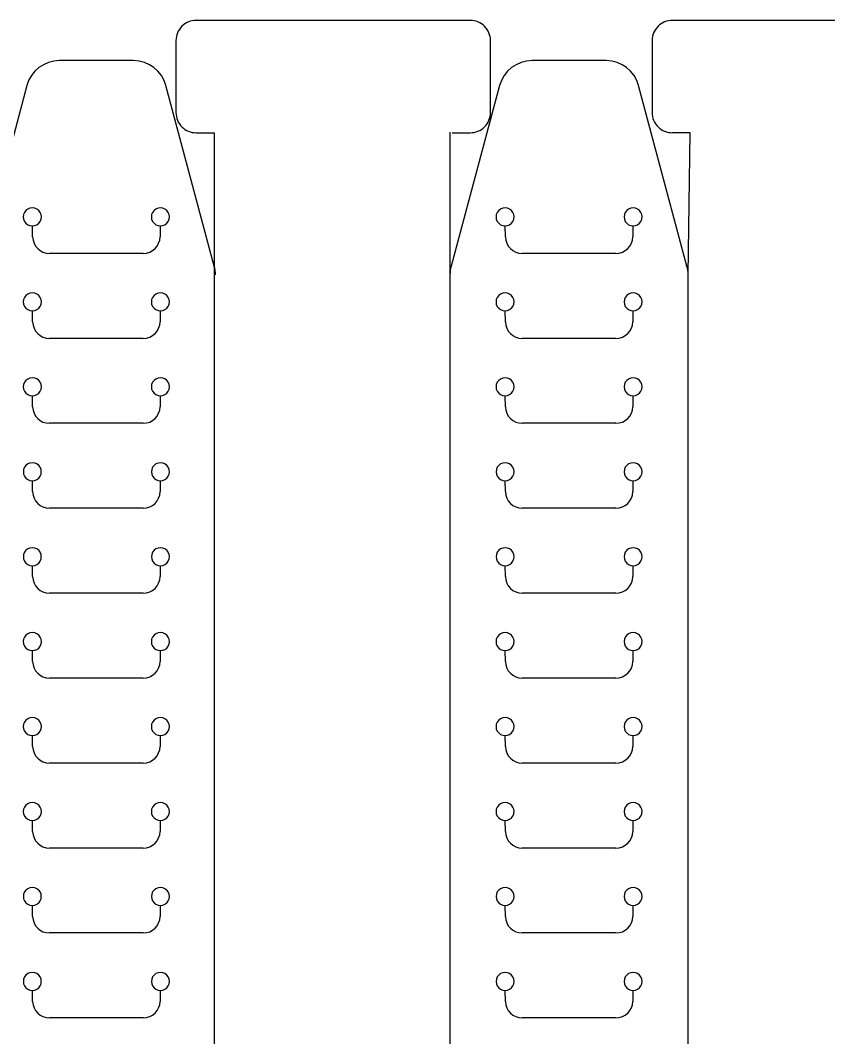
# Model space of a CAD drawing. Extents: x 13 to 590, y 13 to 389.
# Drawn here: x 442.8 to 514.8, y 298.1 to 388.6 of the extents above; entities that cross this region are included whole.
import ezdxf

# ---------------------------------------------------------------- set-up
doc = ezdxf.new("R2010")
doc.units = 0
doc.layers.add('Layer_1', color=7, linetype='CONTINUOUS')

msp = doc.modelspace()

# ---------------------------------------------------------------- linework, layer by layer
at = {"layer": 'Layer_1', "color": 7}
for p, q in [((482.865509, 388.622644), (458.465529, 388.622644)), ((525.256628, 388.622644), (500.856647, 388.622644)), ((456.665515, 386.822657), (456.665515, 380.422651)), ((484.665523, 380.422651), (484.665523, 386.822657)), ((499.056634, 386.822657), (499.056634, 380.422651)), ((452.877846, 385.036561), (446.28181, 385.036561)), ((494.960222, 385.036561), (488.364186, 385.036561)), ((443.384014, 382.813029), (439.082021, 366.757821)), ((460.077582, 366.757821), (455.775616, 382.813029)), ((485.46639, 382.813029), (481.164424, 366.757821)), ((502.159958, 366.757821), (497.857992, 382.813029)), ((458.465529, 378.622638), (460.065517, 378.622638)), ((460.065517, 378.622638), (460.065517, 36.036169)), ((481.062189, 378.681375), (481.062189, 23.394904)), ((481.265521, 378.622638), (482.865509, 378.622638)), ((502.456635, 378.622638), (500.856647, 378.622638)), ((502.262193, 365.981375), (502.456635, 378.622638)), ((502.262193, 23.394904), (502.262193, 365.981375))]:
    msp.add_line(p, q, dxfattribs=at)
at = {"layer": 'Layer_1', "color": 1}
for p, q in [((443.879817, 370.336576), (443.879817, 370.336576)), ((443.907889, 369.364285), (443.892543, 370.336681)), ((455.267139, 370.336681), (455.251794, 369.364285)), ((455.279813, 370.336576), (455.279813, 370.336576)), ((485.962193, 370.336576), (485.962193, 370.336576)), ((485.990265, 369.364285), (485.974919, 370.336681)), ((497.349515, 370.336681), (497.33417, 369.364285)), ((497.362189, 370.336576), (497.362189, 370.336576)), ((453.751924, 367.888042), (445.407706, 367.888042)), ((495.8343, 367.888042), (487.490082, 367.888042)), ((443.879817, 362.779599), (443.879817, 362.779599)), ((443.907889, 361.807309), (443.892543, 362.779705)), ((455.267139, 362.779705), (455.251794, 361.807309)), ((455.279813, 362.779599), (455.279813, 362.779599)), ((485.962193, 362.779599), (485.962193, 362.779599)), ((485.990265, 361.807309), (485.974919, 362.779705)), ((497.349515, 362.779705), (497.33417, 361.807309)), ((497.362189, 362.779599), (497.362189, 362.779599)), ((453.751924, 360.331066), (445.407706, 360.331066)), ((495.8343, 360.331066), (487.490082, 360.331066)), ((443.879817, 355.222623), (443.879817, 355.222623)), ((443.907889, 354.250332), (443.892543, 355.222702)), ((455.267139, 355.222702), (455.251794, 354.250332)), ((455.279813, 355.222623), (455.279813, 355.222623)), ((485.962193, 355.222623), (485.962193, 355.222623)), ((485.990265, 354.250332), (485.974919, 355.222702)), ((497.349515, 355.222702), (497.33417, 354.250332)), ((497.362189, 355.222623), (497.362189, 355.222623)), ((453.751924, 352.77409), (445.407706, 352.77409)), ((495.8343, 352.77409), (487.490082, 352.77409)), ((443.879817, 347.66562), (443.879817, 347.66562)), ((443.907889, 346.69333), (443.892543, 347.665726)), ((455.267139, 347.665726), (455.251794, 346.69333)), ((455.279813, 347.66562), (455.279813, 347.66562)), ((485.962193, 347.66562), (485.962193, 347.66562)), ((485.990265, 346.69333), (485.974919, 347.665726)), ((497.349515, 347.665726), (497.33417, 346.69333)), ((497.362189, 347.66562), (497.362189, 347.66562)), ((453.751924, 345.217113), (445.407706, 345.217113)), ((495.8343, 345.217113), (487.490082, 345.217113)), ((443.879817, 340.108644), (443.879817, 340.108644)), ((443.907889, 339.136353), (443.892543, 340.10875)), ((455.267139, 340.10875), (455.251794, 339.136353)), ((455.279813, 340.108644), (455.279813, 340.108644)), ((485.962193, 340.108644), (485.962193, 340.108644)), ((485.990265, 339.136353), (485.974919, 340.10875)), ((497.349515, 340.10875), (497.33417, 339.136353)), ((497.362189, 340.108644), (497.362189, 340.108644)), ((453.751924, 337.660111), (445.407706, 337.660111)), ((495.8343, 337.660111), (487.490082, 337.660111)), ((443.879817, 332.551668), (443.879817, 332.551668)), ((443.907889, 331.579377), (443.892543, 332.551774)), ((455.267139, 332.551774), (455.251794, 331.579377)), ((455.279813, 332.551668), (455.279813, 332.551668)), ((485.962193, 332.551668), (485.962193, 332.551668)), ((485.990265, 331.579377), (485.974919, 332.551774)), ((497.349515, 332.551774), (497.33417, 331.579377)), ((497.362189, 332.551668), (497.362189, 332.551668)), ((453.751924, 330.103134), (445.407706, 330.103134)), ((495.8343, 330.103134), (487.490082, 330.103134)), ((443.879817, 324.994692), (443.879817, 324.994692)), ((443.907889, 324.022401), (443.892543, 324.994797)), ((455.267139, 324.994797), (455.251794, 324.022401)), ((455.279813, 324.994692), (455.279813, 324.994692)), ((485.962193, 324.994692), (485.962193, 324.994692)), ((485.990265, 324.022401), (485.974919, 324.994797)), ((497.349515, 324.994797), (497.33417, 324.022401)), ((497.362189, 324.994692), (497.362189, 324.994692)), ((453.751924, 322.546158), (445.407706, 322.546158)), ((495.8343, 322.546158), (487.490082, 322.546158)), ((443.879817, 317.437715), (443.879817, 317.437715)), ((443.907889, 316.465425), (443.892543, 317.437795)), ((455.267139, 317.437795), (455.251794, 316.465425)), ((455.279813, 317.437715), (455.279813, 317.437715)), ((485.962193, 317.437715), (485.962193, 317.437715)), ((485.990265, 316.465425), (485.974919, 317.437795)), ((497.349515, 317.437795), (497.33417, 316.465425)), ((497.362189, 317.437715), (497.362189, 317.437715)), ((453.751924, 314.989182), (445.407706, 314.989182)), ((495.8343, 314.989182), (487.490082, 314.989182)), ((443.879817, 309.880713), (443.879817, 309.880713)), ((443.907889, 308.908422), (443.892543, 309.880819)), ((455.267139, 309.880819), (455.251794, 308.908422)), ((455.279813, 309.880713), (455.279813, 309.880713)), ((485.962193, 309.880713), (485.962193, 309.880713)), ((485.990265, 308.908422), (485.974919, 309.880819)), ((497.349515, 309.880819), (497.33417, 308.908422)), ((497.362189, 309.880713), (497.362189, 309.880713)), ((453.751924, 307.432206), (445.407706, 307.432206)), ((495.8343, 307.432206), (487.490082, 307.432206)), ((443.879817, 302.323736), (443.879817, 302.323736)), ((443.907889, 301.351446), (443.892543, 302.323842)), ((455.267139, 302.323842), (455.251794, 301.351446)), ((455.279813, 302.323736), (455.279813, 302.323736)), ((485.962193, 302.323736), (485.962193, 302.323736)), ((485.990265, 301.351446), (485.974919, 302.323842)), ((497.349515, 302.323842), (497.33417, 301.351446)), ((497.362189, 302.323736), (497.362189, 302.323736)), ((453.751924, 299.875229), (445.407706, 299.875229)), ((495.8343, 299.875229), (487.490082, 299.875229))]:
    msp.add_line(p, q, dxfattribs=at)
at = {"layer": 'Layer_1', "color": 7}
for points in [[(458.465529, 388.622644), (457.988141, 388.622644), (457.530306, 388.433017), (457.192724, 388.095435)], [(484.138288, 388.095435), (483.800732, 388.433017), (483.342897, 388.622644), (482.865509, 388.622644)], [(500.856647, 388.622644), (500.379259, 388.622644), (499.921424, 388.433017), (499.583842, 388.095435)], [(457.192724, 388.095435), (456.855169, 387.75788), (456.665515, 387.300045), (456.665515, 386.822657)], [(484.665523, 386.822657), (484.665523, 387.300045), (484.475869, 387.75788), (484.138288, 388.095435)], [(499.583842, 388.095435), (499.246287, 387.75788), (499.056634, 387.300045), (499.056634, 386.822657)], [(446.281784, 385.036561), (444.923968, 385.036561), (443.73546, 384.124569), (443.384014, 382.813029)], [(455.775616, 382.813029), (455.424196, 384.124569), (454.235661, 385.036561), (452.877846, 385.036561)], [(488.36416, 385.036561), (487.006344, 385.036561), (485.817836, 384.124569), (485.46639, 382.813029)], [(497.857992, 382.813029), (497.506572, 384.124569), (496.318037, 385.036561), (494.960222, 385.036561)], [(456.665515, 380.422651), (456.665515, 379.945263), (456.855142, 379.487402), (457.192724, 379.149846)], [(484.138314, 379.149846), (484.475869, 379.487402), (484.665523, 379.945263), (484.665523, 380.422651)], [(499.056634, 380.422651), (499.056634, 379.945263), (499.24626, 379.487402), (499.583842, 379.149846)], [(457.192724, 379.149846), (457.530279, 378.812265), (457.988114, 378.622638), (458.465529, 378.622638)], [(482.865509, 378.622638), (483.342897, 378.622638), (483.800732, 378.812265), (484.138314, 379.149846)], [(499.583842, 379.149846), (499.921398, 378.812265), (500.379233, 378.622638), (500.856647, 378.622638)], [(460.179817, 365.981375), (460.179817, 366.243551), (460.145448, 366.504589), (460.077582, 366.757821)], [(481.164424, 366.757821), (481.096585, 366.504589), (481.062189, 366.243551), (481.062189, 365.981375)], [(502.262193, 365.981375), (502.262193, 366.243551), (502.227797, 366.504589), (502.159958, 366.757821)]]:
    msp.add_open_spline(points, degree=3, dxfattribs=at)
at = {"layer": 'Layer_1', "color": 1}
for points in [[(443.184465, 371.537466), (443.040876, 371.289499), (443.040876, 370.983667), (443.184465, 370.7357)], [(443.879817, 371.936564), (443.593299, 371.936564), (443.328055, 371.785434), (443.184465, 371.537466)], [(444.575195, 371.537466), (444.431605, 371.785434), (444.16636, 371.937649), (443.879817, 371.936564)], [(444.575195, 370.7357), (444.718784, 370.983667), (444.718784, 371.289499), (444.575195, 371.537466)], [(454.584461, 371.537466), (454.440872, 371.289499), (454.440872, 370.983667), (454.584461, 370.7357)], [(455.279813, 371.936564), (454.993296, 371.936564), (454.728051, 371.785434), (454.584461, 371.537466)], [(455.975191, 371.537466), (455.831601, 371.785434), (455.566357, 371.937649), (455.279813, 371.936564)], [(455.975191, 370.7357), (456.11878, 370.983667), (456.11878, 371.289499), (455.975191, 371.537466)], [(485.266841, 371.537466), (485.123252, 371.289499), (485.123252, 370.983667), (485.266841, 370.7357)], [(485.962193, 371.936564), (485.675675, 371.936564), (485.410431, 371.785434), (485.266841, 371.537466)], [(486.657571, 371.537466), (486.513981, 371.785434), (486.248736, 371.937649), (485.962193, 371.936564)], [(486.657571, 370.7357), (486.80116, 370.983667), (486.80116, 371.289499), (486.657571, 371.537466)], [(496.666837, 371.537466), (496.523248, 371.289499), (496.523248, 370.983667), (496.666837, 370.7357)], [(497.362189, 371.936564), (497.075672, 371.936564), (496.810427, 371.785434), (496.666838, 371.537466)], [(498.057567, 371.537466), (497.913977, 371.785434), (497.648733, 371.937649), (497.362189, 371.936564)], [(498.057567, 370.7357), (498.201156, 370.983667), (498.201156, 371.289499), (498.057567, 371.537466)], [(443.184465, 370.7357), (443.328055, 370.487732), (443.593299, 370.335491), (443.879817, 370.336576)], [(443.879817, 370.336576), (444.16636, 370.336576), (444.431605, 370.487732), (444.575195, 370.7357)], [(454.584461, 370.7357), (454.728051, 370.487732), (454.993296, 370.335491), (455.279813, 370.336576)], [(455.279813, 370.336576), (455.566357, 370.336576), (455.831601, 370.487732), (455.975191, 370.7357)], [(485.266841, 370.7357), (485.410431, 370.487732), (485.675675, 370.335491), (485.962193, 370.336576)], [(485.962193, 370.336576), (486.248736, 370.336576), (486.513981, 370.487732), (486.657571, 370.7357)], [(496.666837, 370.7357), (496.810427, 370.487732), (497.075672, 370.335491), (497.362189, 370.336576)], [(497.362189, 370.336576), (497.648733, 370.336576), (497.913977, 370.487732), (498.057567, 370.7357)], [(443.907889, 369.364285), (443.920854, 368.545214), (444.588556, 367.888042), (445.407706, 367.888042)], [(453.751924, 367.888042), (454.5711, 367.888042), (455.238776, 368.545214), (455.251741, 369.364285)], [(485.990265, 369.364285), (486.00323, 368.545214), (486.670932, 367.888042), (487.490082, 367.888042)], [(495.8343, 367.888042), (496.653476, 367.888042), (497.321152, 368.545214), (497.334117, 369.364285)], [(443.184465, 363.98049), (443.040876, 363.732523), (443.040876, 363.426691), (443.184465, 363.178723)], [(443.879817, 364.379588), (443.593299, 364.379588), (443.328055, 364.228458), (443.184465, 363.98049)], [(444.575195, 363.98049), (444.431605, 364.228458), (444.16636, 364.380672), (443.879817, 364.379588)], [(444.575195, 363.178723), (444.718784, 363.426691), (444.718784, 363.732523), (444.575195, 363.98049)], [(454.584461, 363.98049), (454.440872, 363.732523), (454.440872, 363.426691), (454.584461, 363.178723)], [(455.279813, 364.379588), (454.993296, 364.379588), (454.728051, 364.228458), (454.584461, 363.98049)], [(455.975191, 363.98049), (455.831601, 364.228458), (455.566357, 364.380672), (455.279813, 364.379588)], [(455.975191, 363.178723), (456.11878, 363.426691), (456.11878, 363.732523), (455.975191, 363.98049)], [(485.266841, 363.98049), (485.123252, 363.732523), (485.123252, 363.426691), (485.266841, 363.178723)], [(485.962193, 364.379588), (485.675675, 364.379588), (485.410431, 364.228458), (485.266841, 363.98049)], [(486.657571, 363.98049), (486.513981, 364.228458), (486.248736, 364.380672), (485.962193, 364.379588)], [(486.657571, 363.178723), (486.80116, 363.426691), (486.80116, 363.732523), (486.657571, 363.98049)], [(496.666837, 363.98049), (496.523248, 363.732523), (496.523248, 363.426691), (496.666837, 363.178723)], [(497.362189, 364.379588), (497.075672, 364.379588), (496.810427, 364.228458), (496.666838, 363.98049)], [(498.057567, 363.98049), (497.913977, 364.228458), (497.648733, 364.380672), (497.362189, 364.379588)], [(498.057567, 363.178723), (498.201156, 363.426691), (498.201156, 363.732523), (498.057567, 363.98049)], [(443.184465, 363.178723), (443.328055, 362.930756), (443.593299, 362.778515), (443.879817, 362.779599)], [(443.879817, 362.779599), (444.16636, 362.779599), (444.431605, 362.930756), (444.575195, 363.178723)], [(454.584461, 363.178723), (454.728051, 362.930756), (454.993296, 362.778515), (455.279813, 362.779599)], [(455.279813, 362.779599), (455.566357, 362.779599), (455.831601, 362.930756), (455.975191, 363.178723)], [(485.266841, 363.178723), (485.410431, 362.930756), (485.675675, 362.778515), (485.962193, 362.779599)], [(485.962193, 362.779599), (486.248736, 362.779599), (486.513981, 362.930756), (486.657571, 363.178723)], [(496.666837, 363.178723), (496.810427, 362.930756), (497.075672, 362.778515), (497.362189, 362.779599)], [(497.362189, 362.779599), (497.648733, 362.779599), (497.913977, 362.930756), (498.057567, 363.178723)], [(443.907889, 361.807309), (443.920854, 360.988238), (444.588556, 360.331066), (445.407706, 360.331066)], [(453.751924, 360.331066), (454.5711, 360.331066), (455.238776, 360.988238), (455.251741, 361.807309)], [(485.990265, 361.807309), (486.00323, 360.988238), (486.670932, 360.331066), (487.490082, 360.331066)], [(495.8343, 360.331066), (496.653476, 360.331066), (497.321152, 360.988238), (497.334117, 361.807309)], [(443.879817, 356.822611), (443.593246, 356.822611), (443.327922, 356.671561), (443.184254, 356.423567)], [(444.575353, 356.423567), (444.431737, 356.671561), (444.166413, 356.823776), (443.879817, 356.822611)], [(455.279813, 356.822611), (454.993243, 356.822611), (454.727919, 356.671561), (454.584303, 356.423567)], [(455.975323, 356.423567), (455.831734, 356.671561), (455.56641, 356.823776), (455.279813, 356.822611)], [(485.962193, 356.822611), (485.675622, 356.822611), (485.410298, 356.671561), (485.266656, 356.423567)], [(486.657729, 356.423567), (486.514114, 356.671561), (486.248789, 356.823776), (485.962166, 356.822611)], [(497.362189, 356.822611), (497.075619, 356.822611), (496.810295, 356.671561), (496.666679, 356.423567)], [(498.057726, 356.423567), (497.91411, 356.671561), (497.648786, 356.823776), (497.362189, 356.822611)], [(443.184254, 356.423567), (443.040664, 356.175573), (443.040664, 355.869688), (443.184254, 355.621694)], [(444.575353, 355.621694), (444.718996, 355.869688), (444.718996, 356.175573), (444.575353, 356.423567)], [(454.584303, 356.423567), (454.44066, 356.175573), (454.44066, 355.869688), (454.584303, 355.621694)], [(455.975323, 355.621694), (456.118992, 355.869688), (456.118992, 356.175573), (455.975323, 356.423567)], [(485.266656, 356.423567), (485.12304, 356.175573), (485.12304, 355.869688), (485.266656, 355.621694)], [(486.657729, 355.621694), (486.801372, 355.869688), (486.801372, 356.175573), (486.657729, 356.423567)], [(496.666679, 356.423567), (496.523036, 356.175573), (496.523036, 355.869688), (496.666679, 355.621694)], [(498.057726, 355.621694), (498.201368, 355.869688), (498.201368, 356.175573), (498.057726, 356.423567)], [(443.184254, 355.621694), (443.327922, 355.373674), (443.593246, 355.221459), (443.879817, 355.222623)], [(443.879817, 355.222623), (444.166387, 355.222623), (444.431737, 355.373674), (444.575353, 355.621694)], [(454.584303, 355.621694), (454.727919, 355.373674), (454.993243, 355.221459), (455.279813, 355.222623)], [(455.279813, 355.222623), (455.56641, 355.222623), (455.831734, 355.373674), (455.97535, 355.621694)], [(485.266656, 355.621694), (485.410298, 355.373674), (485.675622, 355.221459), (485.962193, 355.222623)], [(485.962193, 355.222623), (486.248789, 355.222623), (486.514114, 355.373674), (486.657729, 355.621694)], [(496.666679, 355.621694), (496.810295, 355.373674), (497.075619, 355.221459), (497.362189, 355.222623)], [(497.362189, 355.222623), (497.648786, 355.222623), (497.91411, 355.373674), (498.057726, 355.621694)], [(443.907889, 354.250332), (443.920854, 353.431262), (444.588556, 352.77409), (445.407706, 352.77409)], [(453.751924, 352.77409), (454.5711, 352.77409), (455.238776, 353.431262), (455.251741, 354.250332)], [(485.990265, 354.250332), (486.00323, 353.431262), (486.670932, 352.77409), (487.490082, 352.77409)], [(495.8343, 352.77409), (496.653476, 352.77409), (497.321152, 353.431262), (497.334117, 354.250332)], [(443.187005, 348.865638), (443.044051, 348.61812), (443.044051, 348.313162), (443.187005, 348.065617)], [(443.879817, 349.265635), (443.594014, 349.265635), (443.329907, 349.113156), (443.187005, 348.865638)], [(444.572655, 348.865638), (444.429753, 349.113156), (444.165646, 349.265635), (443.879817, 349.265635)], [(444.572655, 348.065617), (444.715556, 348.313162), (444.715556, 348.61812), (444.572655, 348.865638)], [(454.586975, 348.865638), (454.444074, 348.61812), (454.444074, 348.313162), (454.586975, 348.065617)], [(455.279813, 349.265635), (454.99401, 349.265635), (454.729903, 349.113156), (454.587001, 348.865638)], [(455.972651, 348.865638), (455.829749, 349.113156), (455.565642, 349.265635), (455.279813, 349.265635)], [(455.972651, 348.065617), (456.115526, 348.313162), (456.115526, 348.61812), (455.972651, 348.865638)], [(485.269381, 348.865638), (485.126453, 348.61812), (485.126453, 348.313162), (485.269381, 348.065617)], [(485.962193, 349.265635), (485.67639, 349.265635), (485.412283, 349.113156), (485.269381, 348.865638)], [(486.655031, 348.865638), (486.512129, 349.113156), (486.248022, 349.265635), (485.962166, 349.265635)], [(486.655031, 348.065617), (486.797932, 348.313162), (486.797932, 348.61812), (486.655031, 348.865638)], [(496.669377, 348.865638), (496.52645, 348.61812), (496.52645, 348.313162), (496.669377, 348.065617)], [(497.362189, 349.265635), (497.076386, 349.265635), (496.812279, 349.113156), (496.669377, 348.865638)], [(498.055027, 348.865638), (497.912125, 349.113156), (497.648018, 349.265635), (497.362189, 349.265635)], [(498.055027, 348.065617), (498.197928, 348.313162), (498.197928, 348.61812), (498.055027, 348.865638)], [(443.187005, 348.065617), (443.329907, 347.8181), (443.594014, 347.66562), (443.879817, 347.66562)], [(443.879817, 347.66562), (444.165646, 347.66562), (444.429753, 347.8181), (444.572655, 348.065617)], [(454.586975, 348.065617), (454.729903, 347.8181), (454.99401, 347.66562), (455.279813, 347.66562)], [(455.279813, 347.66562), (455.565642, 347.66562), (455.829749, 347.8181), (455.972651, 348.065617)], [(485.269381, 348.065617), (485.412283, 347.8181), (485.67639, 347.66562), (485.962166, 347.66562)], [(485.962193, 347.66562), (486.248022, 347.66562), (486.512129, 347.8181), (486.655031, 348.065617)], [(496.669377, 348.065617), (496.812279, 347.8181), (497.076386, 347.66562), (497.362189, 347.66562)], [(497.362189, 347.66562), (497.648018, 347.66562), (497.912125, 347.8181), (498.055027, 348.065617)], [(443.907889, 346.69333), (443.920854, 345.874285), (444.588556, 345.217113), (445.407706, 345.217113)], [(453.751924, 345.217113), (454.5711, 345.217113), (455.23875, 345.874285), (455.251741, 346.69333)], [(485.990265, 346.69333), (486.00323, 345.874285), (486.670932, 345.217113), (487.490082, 345.217113)], [(495.8343, 345.217113), (496.653476, 345.217113), (497.321126, 345.874285), (497.334117, 346.69333)], [(443.187005, 341.308662), (443.044051, 341.061144), (443.044051, 340.756185), (443.187005, 340.508641)], [(443.879817, 341.708659), (443.594014, 341.708659), (443.329907, 341.55618), (443.187005, 341.308662)], [(444.572655, 341.308662), (444.429753, 341.55618), (444.165646, 341.708659), (443.879817, 341.708659)], [(444.572655, 340.508641), (444.715556, 340.756185), (444.715556, 341.061144), (444.572655, 341.308662)], [(454.586975, 341.308662), (454.444074, 341.061144), (454.444074, 340.756185), (454.586975, 340.508641)], [(455.279813, 341.708659), (454.99401, 341.708659), (454.729903, 341.55618), (454.587001, 341.308662)], [(455.972651, 341.308662), (455.829749, 341.55618), (455.565642, 341.708659), (455.279813, 341.708659)], [(455.972651, 340.508641), (456.115526, 340.756185), (456.115526, 341.061144), (455.972651, 341.308662)], [(485.269381, 341.308662), (485.126453, 341.061144), (485.126453, 340.756185), (485.269381, 340.508641)], [(485.962193, 341.708659), (485.67639, 341.708659), (485.412283, 341.55618), (485.269381, 341.308662)], [(486.655031, 341.308662), (486.512129, 341.55618), (486.248022, 341.708659), (485.962166, 341.708659)], [(486.655031, 340.508641), (486.797932, 340.756185), (486.797932, 341.061144), (486.655031, 341.308662)], [(496.669377, 341.308662), (496.52645, 341.061144), (496.52645, 340.756185), (496.669377, 340.508641)], [(497.362189, 341.708659), (497.076386, 341.708659), (496.812279, 341.55618), (496.669377, 341.308662)], [(498.055027, 341.308662), (497.912125, 341.55618), (497.648018, 341.708659), (497.362189, 341.708659)], [(498.055027, 340.508641), (498.197928, 340.756185), (498.197928, 341.061144), (498.055027, 341.308662)], [(443.187005, 340.508641), (443.329907, 340.261124), (443.594014, 340.108644), (443.879817, 340.108644)], [(443.879817, 340.108644), (444.165646, 340.108644), (444.429753, 340.261124), (444.572655, 340.508641)], [(454.586975, 340.508641), (454.729903, 340.261124), (454.99401, 340.108644), (455.279813, 340.108644)], [(455.279813, 340.108644), (455.565642, 340.108644), (455.829749, 340.261124), (455.972651, 340.508641)], [(485.269381, 340.508641), (485.412283, 340.261124), (485.67639, 340.108644), (485.962166, 340.108644)], [(485.962193, 340.108644), (486.248022, 340.108644), (486.512129, 340.261124), (486.655031, 340.508641)], [(496.669377, 340.508641), (496.812279, 340.261124), (497.076386, 340.108644), (497.362189, 340.108644)], [(497.362189, 340.108644), (497.648018, 340.108644), (497.912125, 340.261124), (498.055027, 340.508641)], [(443.907889, 339.136353), (443.920854, 338.317283), (444.588556, 337.660111), (445.407706, 337.660111)], [(453.751924, 337.660111), (454.5711, 337.660111), (455.238776, 338.317283), (455.251741, 339.136353)], [(485.990265, 339.136353), (486.00323, 338.317283), (486.670932, 337.660111), (487.490082, 337.660111)], [(495.8343, 337.660111), (496.653476, 337.660111), (497.321152, 338.317283), (497.334117, 339.136353)], [(443.879817, 334.151656), (443.593299, 334.151656), (443.328055, 334.000526), (443.184465, 333.752559)], [(444.575195, 333.752559), (444.431605, 334.000526), (444.16636, 334.152741), (443.879817, 334.151656)], [(455.279813, 334.151656), (454.993296, 334.151656), (454.728051, 334.000526), (454.584461, 333.752559)], [(455.975191, 333.752559), (455.831601, 334.000526), (455.566357, 334.152741), (455.279813, 334.151656)], [(485.962193, 334.151656), (485.675675, 334.151656), (485.410431, 334.000526), (485.266841, 333.752559)], [(486.657571, 333.752559), (486.513981, 334.000526), (486.248736, 334.152741), (485.962193, 334.151656)], [(497.362189, 334.151656), (497.075672, 334.151656), (496.810427, 334.000526), (496.666838, 333.752559)], [(498.057567, 333.752559), (497.913977, 334.000526), (497.648733, 334.152741), (497.362189, 334.151656)], [(443.184465, 333.752559), (443.040876, 333.504591), (443.040876, 333.198759), (443.184465, 332.950792)], [(444.575195, 332.950792), (444.718784, 333.198759), (444.718784, 333.504591), (444.575195, 333.752559)], [(454.584461, 333.752559), (454.440872, 333.504591), (454.440872, 333.198759), (454.584461, 332.950792)], [(455.975191, 332.950792), (456.11878, 333.198759), (456.11878, 333.504591), (455.975191, 333.752559)], [(485.266841, 333.752559), (485.123252, 333.504591), (485.123252, 333.198759), (485.266841, 332.950792)], [(486.657571, 332.950792), (486.80116, 333.198759), (486.80116, 333.504591), (486.657571, 333.752559)], [(496.666837, 333.752559), (496.523248, 333.504591), (496.523248, 333.198759), (496.666837, 332.950792)], [(498.057567, 332.950792), (498.201156, 333.198759), (498.201156, 333.504591), (498.057567, 333.752559)], [(443.184465, 332.950792), (443.328055, 332.702824), (443.593299, 332.550583), (443.879817, 332.551668)], [(443.879817, 332.551668), (444.16636, 332.551668), (444.431605, 332.702824), (444.575195, 332.950792)], [(454.584461, 332.950792), (454.728051, 332.702824), (454.993296, 332.550583), (455.279813, 332.551668)], [(455.279813, 332.551668), (455.566357, 332.551668), (455.831601, 332.702824), (455.975191, 332.950792)], [(485.266841, 332.950792), (485.410431, 332.702824), (485.675675, 332.550583), (485.962193, 332.551668)], [(485.962193, 332.551668), (486.248736, 332.551668), (486.513981, 332.702824), (486.657571, 332.950792)], [(496.666837, 332.950792), (496.810427, 332.702824), (497.075672, 332.550583), (497.362189, 332.551668)], [(497.362189, 332.551668), (497.648733, 332.551668), (497.913977, 332.702824), (498.057567, 332.950792)], [(443.907889, 331.579377), (443.920854, 330.760306), (444.588556, 330.103134), (445.407706, 330.103134)], [(453.751924, 330.103134), (454.5711, 330.103134), (455.238776, 330.760306), (455.251741, 331.579377)], [(485.990265, 331.579377), (486.00323, 330.760306), (486.670932, 330.103134), (487.490082, 330.103134)], [(495.8343, 330.103134), (496.653476, 330.103134), (497.321152, 330.760306), (497.334117, 331.579377)], [(443.184465, 326.195582), (443.040876, 325.947615), (443.040876, 325.641783), (443.184465, 325.393816)], [(443.879817, 326.59468), (443.593299, 326.59468), (443.328055, 326.44355), (443.184465, 326.195582)], [(444.575195, 326.195582), (444.431605, 326.44355), (444.16636, 326.595765), (443.879817, 326.59468)], [(444.575195, 325.393816), (444.718784, 325.641783), (444.718784, 325.947615), (444.575195, 326.195582)], [(454.584461, 326.195582), (454.440872, 325.947615), (454.440872, 325.641783), (454.584461, 325.393816)], [(455.279813, 326.59468), (454.993296, 326.59468), (454.728051, 326.44355), (454.584461, 326.195582)], [(455.975191, 326.195582), (455.831601, 326.44355), (455.566357, 326.595765), (455.279813, 326.59468)], [(455.975191, 325.393816), (456.11878, 325.641783), (456.11878, 325.947615), (455.975191, 326.195582)], [(485.266841, 326.195582), (485.123252, 325.947615), (485.123252, 325.641783), (485.266841, 325.393816)], [(485.962193, 326.59468), (485.675675, 326.59468), (485.410431, 326.44355), (485.266841, 326.195582)], [(486.657571, 326.195582), (486.513981, 326.44355), (486.248736, 326.595765), (485.962193, 326.59468)], [(486.657571, 325.393816), (486.80116, 325.641783), (486.80116, 325.947615), (486.657571, 326.195582)], [(496.666837, 326.195582), (496.523248, 325.947615), (496.523248, 325.641783), (496.666837, 325.393816)], [(497.362189, 326.59468), (497.075672, 326.59468), (496.810427, 326.44355), (496.666838, 326.195582)], [(498.057567, 326.195582), (497.913977, 326.44355), (497.648733, 326.595765), (497.362189, 326.59468)], [(498.057567, 325.393816), (498.201156, 325.641783), (498.201156, 325.947615), (498.057567, 326.195582)], [(443.184465, 325.393816), (443.328055, 325.145848), (443.593299, 324.993607), (443.879817, 324.994692)], [(443.879817, 324.994692), (444.16636, 324.994692), (444.431605, 325.145848), (444.575195, 325.393816)], [(454.584461, 325.393816), (454.728051, 325.145848), (454.993296, 324.993607), (455.279813, 324.994692)], [(455.279813, 324.994692), (455.566357, 324.994692), (455.831601, 325.145848), (455.975191, 325.393816)], [(485.266841, 325.393816), (485.410431, 325.145848), (485.675675, 324.993607), (485.962193, 324.994692)], [(485.962193, 324.994692), (486.248736, 324.994692), (486.513981, 325.145848), (486.657571, 325.393816)], [(496.666837, 325.393816), (496.810427, 325.145848), (497.075672, 324.993607), (497.362189, 324.994692)], [(497.362189, 324.994692), (497.648733, 324.994692), (497.913977, 325.145848), (498.057567, 325.393816)], [(443.907889, 324.022401), (443.920854, 323.20333), (444.588556, 322.546158), (445.407706, 322.546158)], [(453.751924, 322.546158), (454.5711, 322.546158), (455.238776, 323.20333), (455.251741, 324.022401)], [(485.990265, 324.022401), (486.00323, 323.20333), (486.670932, 322.546158), (487.490082, 322.546158)], [(495.8343, 322.546158), (496.653476, 322.546158), (497.321152, 323.20333), (497.334117, 324.022401)], [(443.184254, 318.638659), (443.040664, 318.390665), (443.040664, 318.08478), (443.184254, 317.836786)], [(443.879817, 319.037704), (443.593246, 319.037704), (443.327922, 318.886653), (443.184254, 318.638659)], [(444.575353, 318.638659), (444.431737, 318.886653), (444.166413, 319.038868), (443.879817, 319.037704)], [(444.575353, 317.836786), (444.718996, 318.08478), (444.718996, 318.390665), (444.575353, 318.638659)], [(454.584303, 318.638659), (454.44066, 318.390665), (454.44066, 318.08478), (454.584303, 317.836786)], [(455.279813, 319.037704), (454.993243, 319.037704), (454.727919, 318.886653), (454.584303, 318.638659)], [(455.975323, 318.638659), (455.831734, 318.886653), (455.56641, 319.038868), (455.279813, 319.037704)], [(455.975323, 317.836786), (456.118992, 318.08478), (456.118992, 318.390665), (455.975323, 318.638659)], [(485.266656, 318.638659), (485.12304, 318.390665), (485.12304, 318.08478), (485.266656, 317.836786)], [(485.962193, 319.037704), (485.675622, 319.037704), (485.410298, 318.886653), (485.266656, 318.638659)], [(486.657729, 318.638659), (486.514114, 318.886653), (486.248789, 319.038868), (485.962166, 319.037704)], [(486.657729, 317.836786), (486.801372, 318.08478), (486.801372, 318.390665), (486.657729, 318.638659)], [(496.666679, 318.638659), (496.523036, 318.390665), (496.523036, 318.08478), (496.666679, 317.836786)], [(497.362189, 319.037704), (497.075619, 319.037704), (496.810295, 318.886653), (496.666679, 318.638659)], [(498.057726, 318.638659), (497.91411, 318.886653), (497.648786, 319.038868), (497.362189, 319.037704)], [(498.057726, 317.836786), (498.201368, 318.08478), (498.201368, 318.390665), (498.057726, 318.638659)], [(443.184254, 317.836786), (443.327922, 317.588766), (443.593246, 317.436551), (443.879817, 317.437715)], [(443.879817, 317.437715), (444.166387, 317.437715), (444.431737, 317.588766), (444.575353, 317.836786)], [(454.584303, 317.836786), (454.727919, 317.588766), (454.993243, 317.436551), (455.279813, 317.437715)], [(455.279813, 317.437715), (455.56641, 317.437715), (455.831734, 317.588766), (455.97535, 317.836786)], [(485.266656, 317.836786), (485.410298, 317.588766), (485.675622, 317.436551), (485.962193, 317.437715)], [(485.962193, 317.437715), (486.248789, 317.437715), (486.514114, 317.588766), (486.657729, 317.836786)], [(496.666679, 317.836786), (496.810295, 317.588766), (497.075619, 317.436551), (497.362189, 317.437715)], [(497.362189, 317.437715), (497.648786, 317.437715), (497.91411, 317.588766), (498.057726, 317.836786)], [(443.907889, 316.465425), (443.920854, 315.646354), (444.588556, 314.989182), (445.407706, 314.989182)], [(453.751924, 314.989182), (454.5711, 314.989182), (455.238776, 315.646354), (455.251741, 316.465425)], [(485.990265, 316.465425), (486.00323, 315.646354), (486.670932, 314.989182), (487.490082, 314.989182)], [(495.8343, 314.989182), (496.653476, 314.989182), (497.321152, 315.646354), (497.334117, 316.465425)], [(443.879817, 311.480727), (443.594014, 311.480727), (443.329907, 311.328248), (443.187005, 311.08073)], [(444.572655, 311.08073), (444.429753, 311.328248), (444.165646, 311.480727), (443.879817, 311.480727)], [(455.279813, 311.480727), (454.99401, 311.480727), (454.729903, 311.328248), (454.587001, 311.08073)], [(455.972651, 311.08073), (455.829749, 311.328248), (455.565642, 311.480727), (455.279813, 311.480727)], [(485.962193, 311.480727), (485.67639, 311.480727), (485.412283, 311.328248), (485.269381, 311.08073)], [(486.655031, 311.08073), (486.512129, 311.328248), (486.248022, 311.480727), (485.962166, 311.480727)], [(497.362189, 311.480727), (497.076386, 311.480727), (496.812279, 311.328248), (496.669377, 311.08073)], [(498.055027, 311.08073), (497.912125, 311.328248), (497.648018, 311.480727), (497.362189, 311.480727)], [(443.187005, 311.08073), (443.044051, 310.833213), (443.044051, 310.528254), (443.187005, 310.28071)], [(444.572655, 310.28071), (444.715556, 310.528254), (444.715556, 310.833213), (444.572655, 311.08073)], [(454.586975, 311.08073), (454.444074, 310.833213), (454.444074, 310.528254), (454.586975, 310.28071)], [(455.972651, 310.28071), (456.115526, 310.528254), (456.115526, 310.833213), (455.972651, 311.08073)], [(485.269381, 311.08073), (485.126453, 310.833213), (485.126453, 310.528254), (485.269381, 310.28071)], [(486.655031, 310.28071), (486.797932, 310.528254), (486.797932, 310.833213), (486.655031, 311.08073)], [(496.669377, 311.08073), (496.52645, 310.833213), (496.52645, 310.528254), (496.669377, 310.28071)], [(498.055027, 310.28071), (498.197928, 310.528254), (498.197928, 310.833213), (498.055027, 311.08073)], [(443.187005, 310.28071), (443.329907, 310.033192), (443.594014, 309.880713), (443.879817, 309.880713)], [(443.879817, 309.880713), (444.165646, 309.880713), (444.429753, 310.033192), (444.572655, 310.28071)], [(454.586975, 310.28071), (454.729903, 310.033192), (454.99401, 309.880713), (455.279813, 309.880713)], [(455.279813, 309.880713), (455.565642, 309.880713), (455.829749, 310.033192), (455.972651, 310.28071)], [(485.269381, 310.28071), (485.412283, 310.033192), (485.67639, 309.880713), (485.962166, 309.880713)], [(485.962193, 309.880713), (486.248022, 309.880713), (486.512129, 310.033192), (486.655031, 310.28071)], [(496.669377, 310.28071), (496.812279, 310.033192), (497.076386, 309.880713), (497.362189, 309.880713)], [(497.362189, 309.880713), (497.648018, 309.880713), (497.912125, 310.033192), (498.055027, 310.28071)], [(443.907889, 308.908422), (443.920854, 308.089378), (444.588556, 307.432206), (445.407706, 307.432206)], [(453.751924, 307.432206), (454.5711, 307.432206), (455.23875, 308.089378), (455.251741, 308.908422)], [(485.990265, 308.908422), (486.00323, 308.089378), (486.670932, 307.432206), (487.490082, 307.432206)], [(495.8343, 307.432206), (496.653476, 307.432206), (497.321126, 308.089378), (497.334117, 308.908422)], [(443.187005, 303.523754), (443.044051, 303.276236), (443.044051, 302.971278), (443.187005, 302.723734)], [(443.879817, 303.923751), (443.594014, 303.923751), (443.329907, 303.771272), (443.187005, 303.523754)], [(444.572655, 303.523754), (444.429753, 303.771272), (444.165646, 303.923751), (443.879817, 303.923751)], [(444.572655, 302.723734), (444.715556, 302.971278), (444.715556, 303.276236), (444.572655, 303.523754)], [(454.586975, 303.523754), (454.444074, 303.276236), (454.444074, 302.971278), (454.586975, 302.723734)], [(455.279813, 303.923751), (454.99401, 303.923751), (454.729903, 303.771272), (454.587001, 303.523754)], [(455.972651, 303.523754), (455.829749, 303.771272), (455.565642, 303.923751), (455.279813, 303.923751)], [(455.972651, 302.723734), (456.115526, 302.971278), (456.115526, 303.276236), (455.972651, 303.523754)], [(485.269381, 303.523754), (485.126453, 303.276236), (485.126453, 302.971278), (485.269381, 302.723734)], [(485.962193, 303.923751), (485.67639, 303.923751), (485.412283, 303.771272), (485.269381, 303.523754)], [(486.655031, 303.523754), (486.512129, 303.771272), (486.248022, 303.923751), (485.962166, 303.923751)], [(486.655031, 302.723734), (486.797932, 302.971278), (486.797932, 303.276236), (486.655031, 303.523754)], [(496.669377, 303.523754), (496.52645, 303.276236), (496.52645, 302.971278), (496.669377, 302.723734)], [(497.362189, 303.923751), (497.076386, 303.923751), (496.812279, 303.771272), (496.669377, 303.523754)], [(498.055027, 303.523754), (497.912125, 303.771272), (497.648018, 303.923751), (497.362189, 303.923751)], [(498.055027, 302.723734), (498.197928, 302.971278), (498.197928, 303.276236), (498.055027, 303.523754)], [(443.187005, 302.723734), (443.329907, 302.476216), (443.594014, 302.323736), (443.879817, 302.323736)], [(443.879817, 302.323736), (444.165646, 302.323736), (444.429753, 302.476216), (444.572655, 302.723734)], [(454.586975, 302.723734), (454.729903, 302.476216), (454.99401, 302.323736), (455.279813, 302.323736)], [(455.279813, 302.323736), (455.565642, 302.323736), (455.829749, 302.476216), (455.972651, 302.723734)], [(485.269381, 302.723734), (485.412283, 302.476216), (485.67639, 302.323736), (485.962166, 302.323736)], [(485.962193, 302.323736), (486.248022, 302.323736), (486.512129, 302.476216), (486.655031, 302.723734)], [(496.669377, 302.723734), (496.812279, 302.476216), (497.076386, 302.323736), (497.362189, 302.323736)], [(497.362189, 302.323736), (497.648018, 302.323736), (497.912125, 302.476216), (498.055027, 302.723734)], [(443.907889, 301.351446), (443.920854, 300.532401), (444.588556, 299.875229), (445.407706, 299.875229)], [(453.751924, 299.875229), (454.5711, 299.875229), (455.23875, 300.532401), (455.251741, 301.351446)], [(485.990265, 301.351446), (486.00323, 300.532401), (486.670932, 299.875229), (487.490082, 299.875229)], [(495.8343, 299.875229), (496.653476, 299.875229), (497.321126, 300.532401), (497.334117, 301.351446)]]:
    msp.add_open_spline(points, degree=3, dxfattribs=at)

doc.saveas('drawing.dxf')
